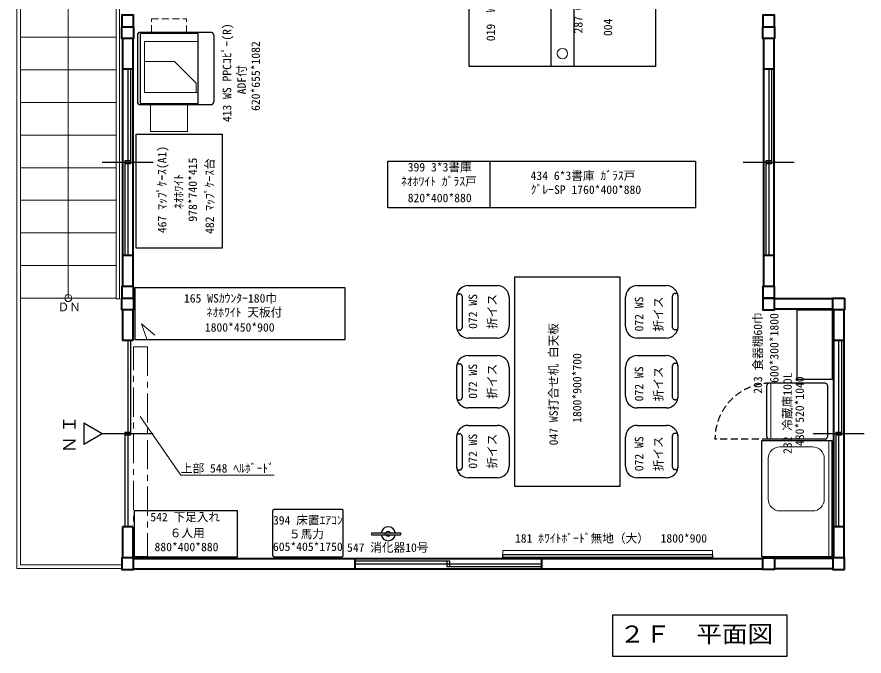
# Model space of a CAD drawing. Units: millimetres at full size, sheet at 1:50; details may follow other scales. Extents: x -7823 to 8572, y -5149 to 5957.
# Drawn here: x 1304 to 8572, y -5149 to 338 of the extents above; entities that cross this region are included whole.
import ezdxf
from ezdxf.enums import TextEntityAlignment as Align

# ---------------------------------------------------------------- set-up
doc = ezdxf.new("R2010")
doc.units = ezdxf.units.MM
doc.header["$LTSCALE"] = 50
doc.linetypes.add('CHAIN1', pattern=[8, 5, -1, 1, -1])
doc.linetypes.add('DASHED1', pattern=[1.8, 1.2, -0.6])
doc.layers.add('0-1', color=7, linetype='Continuous', lineweight=25)
doc.layers.add('0-2', color=7, linetype='Continuous', lineweight=25)
doc.styles.add('ＭＳ ゴシック', font='')
doc.styles.get('ＭＳ ゴシック').set_extended_font_data('MS Gothic')

msp = doc.modelspace()

# ---------------------------------------------------------------- linework, layer by layer
at = {"layer": '0-1', "color": 4, "lineweight": 18}
for p, q in [((1303.51, 1003.89), (1303.51, -4396.11)), ((1333.51, -4366.11), (1333.51, 1003.89)), ((2153.51, -2081.6), (2153.51, 1003.89)), ((2183.51, 1003.89), (2183.51, -2081.6)), ((2153.51, 163.89), (1333.51, 163.89)), ((2153.51, -116.11), (1333.51, -116.11)), ((2153.51, -396.11), (1333.51, -396.11)), ((2153.51, -676.11), (1333.51, -676.11)), ((2153.51, -956.11), (1333.51, -956.11)), ((2153.51, -1236.11), (1333.51, -1236.11)), ((2153.51, -1516.11), (1333.51, -1516.11)), ((2153.51, -1796.11), (1333.51, -1796.11)), ((2153.51, -2076.11), (1333.51, -2076.11)), ((2183.51, -2081.6), (2153.51, -2081.6)), ((8269.99, -3298.07), (8269.99, -4298.07)), ((7849.99, -3353.07), (8129.99, -3353.07)), ((7749.99, -3453.07), (7749.99, -3803.07)), ((8229.99, -3803.07), (8229.99, -3453.07)), ((7849.99, -3903.07), (8129.99, -3903.07)), ((2203.51, -4396.11), (1303.51, -4396.11)), ((2203.51, -4366.11), (1333.51, -4366.11))]:
    msp.add_line(p, q, dxfattribs=at)
at = {"layer": '0-1', "color": 2, "lineweight": 40}
for p, q in [((2208.51, 153.89), (2208.51, -1976.11)), ((2298.51, 153.89), (2298.51, -1976.11)), ((7708.51, 153.89), (7708.51, -1976.11)), ((7798.51, 153.89), (7798.51, -1976.11)), ((2298.51, -111.11), (2208.51, -111.11)), ((7798.51, -111.11), (7708.51, -111.11)), ((2298.51, -1711.11), (2208.51, -1711.11)), ((7798.51, -1711.11), (7708.51, -1711.11)), ((8303.51, -2081.11), (7803.51, -2081.11)), ((2208.51, -2176.11), (2208.51, -2441.11)), ((2298.51, -2176.11), (2298.51, -2441.11)), ((8303.51, -2171.11), (7803.51, -2171.11)), ((8308.51, -2176.11), (8308.51, -4306.11)), ((8398.51, -2176.11), (8398.51, -4306.11)), ((2298.51, -2441.11), (2208.51, -2441.11)), ((8398.51, -2441.11), (8308.51, -2441.11)), ((2298.51, -4041.11), (2208.51, -4041.11)), ((2208.51, -4041.11), (2208.51, -4306.11)), ((2298.51, -4041.11), (2298.51, -4306.11)), ((8398.51, -4041.11), (8308.51, -4041.11)), ((2303.51, -4311.11), (7703.51, -4311.11)), ((4203.51, -4311.11), (4203.51, -4401.11)), ((5803.51, -4311.11), (5803.51, -4401.11)), ((8303.51, -4311.11), (7803.51, -4311.11)), ((2303.51, -4401.11), (7703.51, -4401.11)), ((8303.51, -4401.11), (7803.51, -4401.11))]:
    msp.add_line(p, q, dxfattribs=at)
at = {"layer": '0-1'}
for p, q in [((2253.51, -111.11), (2253.51, -1711.11)), ((2278.51, -111.11), (2278.51, -923.61)), ((7753.51, -111.11), (7753.51, -1711.11)), ((7778.51, -111.11), (7778.51, -923.61)), ((2471.63, -911.11), (2035.38, -911.11)), ((2228.51, -898.61), (2228.51, -1711.11)), ((2278.51, -898.61), (2228.51, -898.61)), ((2278.51, -923.61), (2228.51, -923.61)), ((7971.63, -911.11), (7535.38, -911.11)), ((7728.51, -898.61), (7728.51, -1711.11)), ((7778.51, -898.61), (7728.51, -898.61)), ((7778.51, -923.61), (7728.51, -923.61)), ((2253.51, -2441.11), (2253.51, -4041.11)), ((2278.51, -2441.11), (2278.51, -3253.61)), ((8353.51, -2441.11), (8353.51, -4041.11)), ((8378.51, -2441.11), (8378.51, -3253.61)), ((2035.38, -3241.11), (1878.54, -3150.56)), ((1878.54, -3150.56), (1878.54, -3331.67)), ((2035.38, -3241.11), (1878.54, -3331.67)), ((2471.63, -3241.11), (2035.38, -3241.11)), ((2228.51, -3228.61), (2228.51, -4041.11)), ((2278.51, -3228.61), (2228.51, -3228.61)), ((2278.51, -3253.61), (2228.51, -3253.61)), ((8571.63, -3241.11), (8135.38, -3241.11)), ((8328.51, -3228.61), (8328.51, -4041.11)), ((8378.51, -3228.61), (8328.51, -3228.61)), ((8378.51, -3253.61), (8328.51, -3253.61)), ((4203.51, -4331.11), (5016.01, -4331.11)), ((4203.51, -4356.11), (5803.51, -4356.11)), ((4991.01, -4331.11), (4991.01, -4381.11)), ((5016.01, -4331.11), (5016.01, -4381.11)), ((4991.01, -4381.11), (5803.51, -4381.11))]:
    msp.add_line(p, q, dxfattribs=at)
at = {"layer": '0-1', "color": 4, "lineweight": 18}
msp.add_lwpolyline([(1743.51, -2076.11), (1743.51, 723.89), (1782.33, 579)], dxfattribs=at)
at = {"layer": '0-1', "color": 2, "lineweight": 40}
for points in [[(2303.51, 253.89), (2303.51, 353.89), (2203.51, 353.89), (2203.51, 253.89)], [(7803.51, 253.89), (7803.51, 353.89), (7703.51, 353.89), (7703.51, 253.89)], [(2303.51, 253.89), (2303.51, 153.89), (2203.51, 153.89), (2203.51, 253.89)], [(7803.51, 253.89), (7803.51, 153.89), (7703.51, 153.89), (7703.51, 253.89)], [(2303.51, -2076.11), (2303.51, -1976.11), (2203.51, -1976.11), (2203.51, -2076.11)], [(7803.51, -2076.11), (7803.51, -1976.11), (7703.51, -1976.11), (7703.51, -2076.11)], [(2303.51, -2076.11), (2303.51, -2176.11), (2203.51, -2176.11), (2203.51, -2076.11)], [(7703.51, -2076.11), (7703.51, -2176.11), (7803.51, -2176.11), (7803.51, -2076.11)], [(8403.51, -2076.11), (8403.51, -2176.11), (8303.51, -2176.11), (8303.51, -2076.11)], [(2303.51, -4406.11), (2303.51, -4306.11), (2203.51, -4306.11), (2203.51, -4406.11)], [(2203.51, -4306.11), (2203.51, -4406.11), (2303.51, -4406.11), (2303.51, -4306.11)], [(7803.51, -4306.11), (7803.51, -4406.11), (7703.51, -4406.11), (7703.51, -4306.11)], [(8403.51, -4406.11), (8403.51, -4306.11), (8303.51, -4306.11), (8303.51, -4406.11)]]:
    msp.add_lwpolyline(points, close=True, dxfattribs=at)
at = {"layer": '0-1'}
msp.add_lwpolyline([(7694.99, -3298.07), (8294.99, -3298.07), (8294.99, -4298.07), (7694.99, -4298.07)], close=True, dxfattribs=at)
at = {"layer": '0-1', "color": 4, "lineweight": 18}
msp.add_circle((1743.51, -2076.11), 30, dxfattribs=at)
for centre, start, end in [((7849.99, -3453.07), 90, 180), ((8129.99, -3453.07), 0, 90), ((7849.99, -3803.07), 180, 270), ((8129.99, -3803.07), 270, 0)]:
    msp.add_arc(centre, 100, start, end, dxfattribs=at)
at = {"layer": '0-2', "color": 4, "lineweight": 18}
for p, q in [((6083.46, 1313.56), (6083.46, -86.44)), ((2859.75, 128.37), (2397.71, 128.37)), ((2397.71, -311.13), (2397.71, 128.37)), ((2654.09, -43.49), (2397.71, -43.49)), ((2654.09, -43.49), (2840.03, -229.43)), ((2840.03, -311.13), (2840.03, -229.43)), ((2397.71, -311.13), (2859.75, -311.13)), ((2450.3, -414.34), (2450.3, -644.34)), ((2765.84, -414.34), (2765.84, -644.34)), ((2450.3, -644.34), (2765.84, -644.34)), ((2371.45, -2296.66), (2485.84, -2393.69)), ((2371.45, -2296.66), (2422.01, -2437.89)), ((7772.43, -3286.17), (7772.43, -2806.17)), ((7271.83, -4242.53), (5471.83, -4242.53)), ((5471.83, -4277.53), (5471.83, -4242.53)), ((7271.83, -4277.53), (7271.83, -4242.53))]:
    msp.add_line(p, q, dxfattribs=at)
at = {"layer": '0-2', "color": 4, "linetype": 'DASHED1', "lineweight": 18}
msp.add_line((2758.33, 205.66), (2758.33, 322.76), dxfattribs=at)
at = {"layer": '0-2'}
for p, q in [((2337.31, 180.66), (2337.31, -389.34)), ((2967.31, 205.66), (2362.31, 205.66)), ((2362.31, -404.34), (2362.31, 195.66)), ((2859.75, 195.66), (2362.31, 195.66)), ((2859.75, -404.34), (2859.75, 195.66)), ((2992.31, 180.66), (2992.31, -389.34)), ((6128.45, -86.44), (5838.46, -86.44)), ((2362.31, -404.34), (2859.75, -404.34)), ((2362.31, -414.34), (2967.31, -414.34)), ((4485.1, -900.61), (5365.09, -900.61)), ((4485.1, -1300.61), (4485.1, -900.61)), ((5365.09, -1300.61), (5365.09, -900.61)), ((5365.09, -900.61), (7125.09, -900.61)), ((7125.09, -900.61), (7125.09, -1300.61)), ((5365.09, -1300.61), (4485.1, -1300.61)), ((7125.09, -1300.61), (5365.09, -1300.61)), ((5175.53, -1968.86), (5425.54, -1968.86)), ((6625.53, -1968.86), (6875.54, -1968.86)), ((5075.53, -2059.83), (5075.53, -2332.1)), ((5095.54, -2039.83), (5102.1, -2039.83)), ((5122.1, -2059.83), (5122.1, -2332.1)), ((5525.54, -2068.86), (5525.54, -2318.86)), ((6525.53, -2318.86), (6525.53, -2068.86)), ((6928.97, -2327.89), (6928.97, -2055.62)), ((6948.97, -2035.62), (6955.53, -2035.62)), ((6975.54, -2327.89), (6975.54, -2055.62)), ((5102.1, -2352.1), (5095.54, -2352.1)), ((6955.53, -2347.89), (6948.97, -2347.89)), ((5425.54, -2418.86), (5175.53, -2418.86)), ((6875.54, -2418.86), (6625.53, -2418.86)), ((5175.53, -2568.86), (5425.54, -2568.86)), ((6625.53, -2568.86), (6875.54, -2568.86)), ((5075.53, -2659.83), (5075.53, -2932.11)), ((5095.54, -2639.83), (5102.1, -2639.83)), ((5122.1, -2659.83), (5122.1, -2932.11)), ((5525.54, -2668.86), (5525.54, -2918.86)), ((6525.53, -2918.86), (6525.53, -2668.86)), ((6928.97, -2927.89), (6928.97, -2655.62)), ((6948.97, -2635.62), (6955.53, -2635.62)), ((6975.54, -2927.89), (6975.54, -2655.62)), ((7737.43, -3266.17), (7737.43, -2826.17)), ((8237.43, -2806.17), (7757.43, -2806.17)), ((8257.43, -2826.17), (8257.43, -3266.17)), ((5102.1, -2952.11), (5095.54, -2952.11)), ((6955.53, -2947.89), (6948.97, -2947.89)), ((5425.54, -3018.86), (5175.53, -3018.86)), ((6875.54, -3018.86), (6625.53, -3018.86)), ((5175.53, -3168.86), (5425.54, -3168.86)), ((6625.53, -3168.86), (6875.54, -3168.86)), ((5075.53, -3259.83), (5075.53, -3532.11)), ((5095.54, -3239.83), (5102.1, -3239.83)), ((5122.1, -3259.83), (5122.1, -3532.11)), ((5525.54, -3268.86), (5525.54, -3518.86)), ((6525.53, -3518.86), (6525.53, -3268.86)), ((6928.97, -3527.89), (6928.97, -3255.62)), ((6948.97, -3235.62), (6955.53, -3235.62)), ((6975.54, -3527.89), (6975.54, -3255.62)), ((8237.43, -3286.17), (7757.43, -3286.17)), ((5102.1, -3552.1), (5095.54, -3552.1)), ((6955.53, -3547.89), (6948.97, -3547.89)), ((5425.54, -3618.86), (5175.53, -3618.86)), ((6875.54, -3618.86), (6625.53, -3618.86)), ((3498.67, -4287.17), (3498.67, -3902.17)), ((4093.67, -3892.17), (3508.67, -3892.17)), ((4103.67, -4287.17), (4103.67, -3902.17)), ((4349.78, -4091.86), (4595.45, -4091.86)), ((4349.78, -4107.07), (4595.45, -4107.07)), ((4463.33, -4091.86), (4463.33, -4107.07)), ((4595.45, -4091.86), (4595.45, -4107.07)), ((3508.67, -4297.17), (4093.67, -4297.17))]:
    msp.add_line(p, q, dxfattribs=at)
at = {"layer": '0-2', "linetype": 'DASHED1'}
msp.add_line((7757.43, -3286.17), (7292.43, -3286.17), dxfattribs=at)
at = {"layer": '0-2'}
for points in [[(5883.46, -86.44), (5183.46, -86.44), (5183.46, 1313.56), (5883.46, 1313.56)], [(6783.46, -86.44), (6083.46, -86.44), (6083.46, 1313.56), (6783.46, 1313.56)], [(3065.23, -1646.53), (2325.23, -1646.53), (2325.23, -668.53), (3065.23, -668.53)], [(6475.54, -3693.86), (5575.53, -3693.86), (5575.53, -1893.86), (6475.54, -1893.86)], [(2316.8, -2435.36), (2316.8, -1985.36), (4116.8, -1985.36), (4116.8, -2435.36)], [(7998.1, -2175.39), (8298.1, -2175.39), (8298.1, -2775.39), (7998.1, -2775.39)], [(2313.29, -4299.88), (2313.29, -3899.88), (3193.29, -3899.88), (3193.29, -4299.88)], [(7271.83, -4277.53), (7271.83, -4302.53), (5471.83, -4302.53), (5471.83, -4277.53)], [(6412.85, -5149.33), (7912.85, -5149.33), (7912.85, -4799.33), (6412.85, -4799.33)]]:
    msp.add_lwpolyline(points, close=True, dxfattribs=at)
at = {"layer": '0-2', "color": 4, "linetype": 'DASHED1', "lineweight": 18}
msp.add_lwpolyline([(2457.81, 206.31), (2457.81, 322.76), (2758.33, 322.76)], dxfattribs=at)
at = {"layer": '0-2', "color": 4, "linetype": 'CHAIN1', "lineweight": 18}
msp.add_lwpolyline([(2422.45, -4294.46), (2302.45, -4294.46), (2302.45, -2494.46), (2422.45, -2494.46)], close=True, dxfattribs=at)
at = {"layer": '0-2', "color": 4, "lineweight": 18}
msp.add_lwpolyline([(3509.9, -3596.06), (2709.9, -3596.06), (2362.08, -3093.66)], dxfattribs=at)
msp.add_circle((5983.46, 23.56), 45, dxfattribs=at)
at = {"layer": '0-2'}
for centre, radius, start, end in [((2362.31, 180.66), 25, 90, 180), ((2967.31, 180.66), 25, 0, 90), ((2362.31, -389.34), 25, 180, 270), ((2967.31, -389.34), 25, 270, 0), ((5175.53, -2068.86), 100, 90, 180), ((5425.54, -2068.86), 100, 0, 90), ((6625.53, -2068.86), 100, 90, 180), ((6875.54, -2068.86), 100, 0, 90), ((5095.54, -2059.83), 20, 90, 180), ((5102.1, -2059.83), 20, 0, 90), ((6948.97, -2055.62), 20, 90, 180), ((6955.53, -2055.62), 20, 0, 90), ((5175.53, -2318.86), 100, 180, 270), ((5425.54, -2318.86), 100, 270, 0), ((6625.53, -2318.86), 100, 180, 270), ((6875.54, -2318.86), 100, 270, 0), ((5095.54, -2332.1), 20, 180, 270), ((5102.1, -2332.1), 20, 270, 0), ((6948.97, -2327.89), 20, 180, 270), ((6955.53, -2327.89), 20, 270, 0), ((5175.53, -2668.86), 100, 90, 180), ((5425.54, -2668.86), 100, 0, 90), ((6625.53, -2668.86), 100, 90, 180), ((6875.54, -2668.86), 100, 0, 90), ((5095.54, -2659.83), 20, 90, 180), ((5102.1, -2659.83), 20, 0, 90), ((6948.97, -2655.62), 20, 90, 180), ((6955.53, -2655.62), 20, 0, 90), ((7757.43, -2826.17), 20, 90, 180), ((8237.43, -2826.17), 20, 0, 90), ((5175.53, -2918.86), 100, 180, 270), ((5095.54, -2932.11), 20, 180, 270), ((5102.1, -2932.11), 20, 270, 0), ((5425.54, -2918.86), 100, 270, 0), ((6625.53, -2918.86), 100, 180, 270), ((6875.54, -2918.86), 100, 270, 0), ((6948.97, -2927.89), 20, 180, 270), ((6955.53, -2927.89), 20, 270, 0), ((5175.53, -3268.86), 100, 90, 180), ((5425.54, -3268.86), 100, 0, 90), ((6625.53, -3268.86), 100, 90, 180), ((6875.54, -3268.86), 100, 0, 90), ((5095.54, -3259.83), 20, 90, 180), ((5102.1, -3259.83), 20, 0, 90), ((6948.97, -3255.62), 20, 90, 180), ((6955.53, -3255.62), 20, 0, 90), ((7757.43, -3266.17), 20, 180, 270), ((8237.43, -3266.17), 20, 270, 0), ((5175.53, -3518.86), 100, 180, 270), ((5095.54, -3532.11), 20, 180, 270), ((5102.1, -3532.11), 20, 270, 0), ((5425.54, -3518.86), 100, 270, 0), ((6625.53, -3518.86), 100, 180, 270), ((6875.54, -3518.86), 100, 270, 0), ((6948.97, -3527.89), 20, 180, 270), ((6955.53, -3527.89), 20, 270, 0), ((3508.67, -3902.17), 10, 90, 180), ((4093.67, -3902.17), 10, 0, 90), ((4489.21, -4099.47), 60, 7.28014, 172.71986), ((4349.78, -4099.47), 7.6, 90, 270), ((4489.21, -4099.47), 60, 187.28014, 352.71986), ((4489.21, -4099.47), 20.29, 22.01132, 157.98868), ((4489.21, -4099.47), 20.29, 202.01132, 337.98868), ((3508.67, -4287.17), 10, 180, 270), ((4093.67, -4287.17), 10, 270, 0)]:
    msp.add_arc(centre, radius, start, end, dxfattribs=at)
at = {"layer": '0-2', "linetype": 'DASHED1'}
msp.add_arc((7772.43, -3286.17), 480, 90, 180, dxfattribs=at)

# ---------------------------------------------------------------- texts
at = {"layer": '0-1', "color": 4, "style": 'ＭＳ ゴシック'}
msp.add_text('ＤＮ', height=73.31, dxfattribs=at).set_placement((1652.17, -2211.31), align=Align.BOTTOM_LEFT)
at = {"layer": '0-1', "insert": (1698.22, -3083.49), "char_height": 110, "attachment_point": 7, "rotation": 270, "style": 'ＭＳ ゴシック'}
msp.add_mtext('\\T1.17;ＩＮ', dxfattribs=at)
at = {"layer": '0-2', "color": 4, "style": 'ＭＳ ゴシック'}
for s, p in [('287 OA配線ﾃｰﾌﾞﾙ140', (6177.75, 196.54)), ('019\u3000WS平机１４号', (5427.18, 130.02)), ('004\u3000WS両袖机', (6432.44, 173.98)), ('413 WS PPCｺﾋﾟｰ(R)', (3163.91, -565.06)), ('620*655*1082', (3410.37, -468.64)), ('ADF付', (3289.8, -326.27)), ('467 ﾏｯﾌﾟｹｰｽ(A1)', (2607.32, -1517.86)), ('978*740*415', (2870.39, -1419.21)), ('482 ﾏｯﾌﾟｹｰｽ台', (3015.56, -1524.8)), ('ﾈｵﾎﾜｲﾄ', (2750.81, -1311.59)), ('072 WS', (5273.79, -2340.08)), ('折イス', (5439.73, -2340.08)), ('072 WS', (6699.67, -2362.21)), ('折イス', (6865.61, -2362.21)), ('203 食器棚60巾', (7719.4, -2896.99)), ('600*300*1800', (7859.34, -2803.69)), ('047 WS打合せ机 白天板', (5966.21, -3340.08)), ('1800*900*700', (6168.29, -3146.81)), ('072 WS', (5273.79, -2940.08)), ('折イス', (5439.73, -2940.08)), ('072 WS', (6699.67, -2962.21)), ('折イス', (6865.61, -2962.21)), ('232 冷蔵庫100L', (7973.43, -3413.62)), ('480*520*1040', (8077.37, -3346.25)), ('072 WS', (5273.79, -3540.08)), ('折イス', (5439.73, -3540.08)), ('072 WS', (6699.67, -3562.21)), ('折イス', (6865.61, -3562.21))]:
    msp.add_text(s, height=73.31, rotation=90, dxfattribs=at).set_placement(p, align=Align.BOTTOM_LEFT)
for s, p in [('399 3*3書庫', (4656.35, -1010.34)), ('434 6*3書庫 ｶﾞﾗｽ戸', (5710.43, -1083.45)), ('ﾈｵﾎﾜｲﾄ ｶﾞﾗｽ戸', (4598.96, -1132.98)), ('ｸﾞﾚｰSP 1760*400*880', (5711.35, -1203.49)), ('820*400*880', (4656.35, -1274.21)), ('165 WSｶｳﾝﾀｰ180巾', (2736.19, -2136.43)), ('ﾈｵﾎﾜｲﾄ 天板付', (2930.28, -2256.58)), ('1800*450*900', (2915.63, -2385.97)), ('上部 548 ﾍﾙﾎﾞｰﾄﾞ', (2709.9, -3596.06)), ('542 下足入れ', (2447.6, -4014.42)), ('394 床置ｴｱｺﾝ', (3500.13, -4041.96)), ('６人用', (2614.69, -4151.15)), ('５馬力', (3637.5, -4160.17)), ('181 ﾎﾜｲﾄﾎﾞｰﾄﾞ無地（大）\u30001800*900', (5576.35, -4197.25)), ('880*400*880', (2483.99, -4270.79)), ('605*405*1750', (3500.13, -4268.79)), ('547 消化器10号', (4135.47, -4276.39))]:
    msp.add_text(s, height=73.31, dxfattribs=at).set_placement(p, align=Align.BOTTOM_LEFT)
at = {"layer": '0-2', "style": 'ＭＳ ゴシック', "width": 1.1}
msp.add_text('２Ｆ\u3000平面図', height=146.6, dxfattribs=at).set_placement((6472.42, -5077.72), align=Align.BOTTOM_LEFT)

doc.saveas('drawing.dxf')
